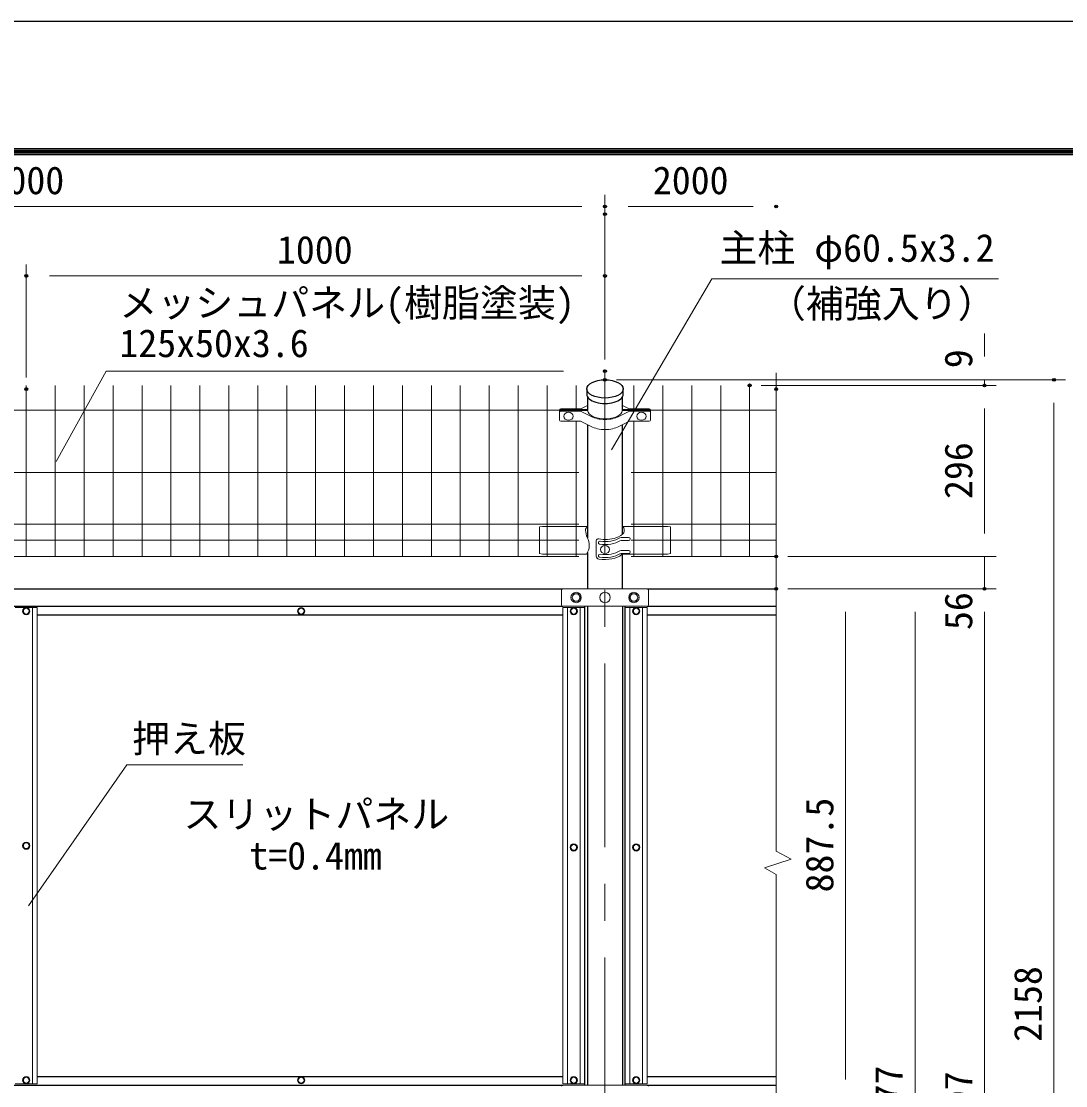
# Model space of a CAD drawing. Units: millimetres, scale not verified. Extents: x -4200 to 4200, y -2970 to 2970.
# Drawn here: x -2456 to -651, y 1131 to 2970 of the extents above; entities that cross this region are included whole.
import ezdxf
from ezdxf.enums import TextEntityAlignment as Align

# ---------------------------------------------------------------- set-up
doc = ezdxf.new("R2010")
doc.units = ezdxf.units.MM
doc.header["$LTSCALE"] = 10
doc.header["$PDMODE"] = 32
doc.header["$PDSIZE"] = 5
doc.linetypes.add('USER1', pattern=[50.8, 31.75, -6.35, 6.35, -6.35])
for name, color, linetype, lineweight in [('0-0_D-BMK', 2, 'USER1', 13), ('0-2_D-STR-TXT', 7, 'Continuous', 13), ('0-3_D-STR-DIM', 7, 'Continuous', 13), ('0-4_D-STR1', 1, 'Continuous', 25), ('0-5_D-STR3', 3, 'Continuous', 13), ('0-6_D-STR2', 7, 'Continuous', 13), ('0-8_Defpoints', 8, 'Continuous', 25), ('0-E_D-TTL', 7, 'Continuous', 25)]:
    doc.layers.add(name, color=color, linetype=linetype, lineweight=lineweight)
doc.styles.add('ＭＳ ゴシック', font='')
doc.styles.get('ＭＳ ゴシック').set_extended_font_data('MS Gothic')

msp = doc.modelspace()

# ---------------------------------------------------------------- linework, layer by layer
at = {"layer": '0-0_D-BMK'}
msp.add_line((-1447.01, 2368.56), (-1447.01, -235.72), dxfattribs=at)
at = {"layer": '0-2_D-STR-TXT'}
for points in [[(-767.22, 2525.29), (-1262.14, 2525.29), (-1435.9, 2229.87)], [(-1518.89, 2365.81), (-2309.2, 2365.81), (-2395.56, 2209.31)], [(-2073.06, 1685.43), (-2273.41, 1685.43), (-2443.19, 1441.79)]]:
    msp.add_lwpolyline(points, dxfattribs=at)
at = {"layer": '0-3_D-STR-DIM'}
for p, q in [((-1447.01, 2385.56), (-1447.01, 2670.13)), ((-1447.01, 2656.82), (-1447.01, 2670.13)), ((-3407.01, 2650.13), (-1487.01, 2650.13)), ((-1407.01, 2650.13), (-1191.18, 2650.13)), ((-2447.01, 2354.58), (-2447.01, 2550.13)), ((-2447.01, 2354.58), (-2447.01, 2550.13)), ((-1447.01, 2385.56), (-1447.01, 2550.13)), ((-2407.01, 2530.13), (-1487.01, 2530.13)), ((-791.18, 2390.61), (-791.18, 2430.61)), ((-1151.18, 2362.58), (-1151.18, 1535.94)), ((-1427.01, 2350.61), (-651.18, 2350.61)), ((-1427.01, 2350.61), (-771.18, 2350.61)), ((-1177.01, 2340.95), (-771.18, 2340.95)), ((-1177.01, 2340.95), (-771.18, 2340.95)), ((-791.18, 2350.61), (-791.18, 2340.95)), ((-791.18, 2085.35), (-791.18, 2300.95)), ((-791.18, 2300.95), (-791.18, 2260.95)), ((-671.18, 232.45), (-671.18, 2310.61)), ((-791.18, 2085.35), (-791.18, 2125.35)), ((-1131.18, 2045.35), (-771.18, 2045.35)), ((-1131.18, 2045.35), (-771.18, 2045.35)), ((-791.18, 2045.35), (-791.18, 1989.45)), ((-1131.18, 1989.45), (-1011.18, 1989.45)), ((-1131.18, 1989.45), (-771.18, 1989.45)), ((-1131.18, 1989.45), (-891.18, 1989.45)), ((-1131.18, 1989.45), (-771.18, 1989.45)), ((-1031.18, 1949.45), (-1031.18, 1141.95)), ((-911.18, 1949.45), (-911.18, 252.45)), ((-791.18, 1949.45), (-791.18, 232.45)), ((-791.18, 1949.45), (-791.18, 1909.45)), ((-1151.18, 1495.99), (-1151.18, 656.47)), ((-1031.18, 1141.95), (-1031.18, 1181.95))]:
    msp.add_line(p, q, dxfattribs=at)
msp.add_lwpolyline([(-1151.18, 1495.99), (-1171.22, 1507.58), (-1125.5, 1522.3), (-1151.18, 1535.94)], dxfattribs=at)
at = {"layer": '0-4_D-STR1'}
for p, q in [((-1478.46, 2334.89), (-1478.46, 2325.36)), ((-1477.26, 2321.06), (-1477.26, 2297.4)), ((-1416.76, 2297.4), (-1416.76, 2321.06)), ((-1415.56, 2325.36), (-1415.56, 2334.89)), ((-1477.26, 2273.01), (-1477.26, 2077.17)), ((-1416.76, 2083.71), (-1416.76, 2273.01)), ((-1477.26, 2052.32), (-1477.26, 1989.45)), ((-1416.76, 1989.45), (-1416.76, 2049.03)), ((-3374.01, 1989.45), (-1520.01, 1989.45)), ((-1374.01, 1989.45), (-1151.18, 1989.45)), ((-3374.01, 1959.45), (-1520.01, 1959.45)), ((-1482.01, 1131.95), (-1482.01, 1959.45)), ((-1477.26, 1959.45), (-1477.26, 1131.95)), ((-1416.76, 1959.45), (-1416.76, 1131.95)), ((-1412.01, 1131.95), (-1412.01, 1959.45)), ((-1374.01, 1959.45), (-1151.18, 1959.45)), ((-2428.01, 1944.45), (-1520.01, 1944.45)), ((-1374.01, 1944.45), (-1151.18, 1944.45)), ((-2428.01, 1146.95), (-1520.01, 1146.95)), ((-1374.01, 1146.95), (-1151.18, 1146.95)), ((-3374.01, 1131.95), (-1520.01, 1131.95)), ((-1374.01, 1131.95), (-1151.18, 1131.95))]:
    msp.add_line(p, q, dxfattribs=at)
msp.add_ellipse((-1447.01, 2334.89), major_axis=(-31.45, 0), ratio=0.5, dxfattribs=at)
msp.add_ellipse((-1447.01, 2325.36), major_axis=(-31.45, 0), ratio=0.5, start_param=0, end_param=3.1415927, dxfattribs=at)
at = {"layer": '0-5_D-STR3'}
for p, q in [((-1489.01, 2300.35), (-1523.51, 2300.35)), ((-1477.26, 2299.22), (-1523.51, 2299.22)), ((-1489.01, 2300.35), (-1477.26, 2306.18)), ((-1405, 2300.35), (-1416.76, 2306.18)), ((-1416.76, 2299.22), (-1370.51, 2299.22)), ((-1405, 2300.35), (-1370.51, 2300.35)), ((-1525.51, 2298.4), (-1525.51, 2283.88)), ((-1525.51, 2295.45), (-1525.51, 2280.93)), ((-1477.26, 2297.4), (-1523.51, 2297.4)), ((-1489.51, 2296.27), (-1523.51, 2296.27)), ((-1489.51, 2296.27), (-1470.83, 2287.21)), ((-1404.51, 2296.27), (-1423.18, 2287.21)), ((-1416.76, 2297.4), (-1370.51, 2297.4)), ((-1404.51, 2296.27), (-1370.51, 2296.27)), ((-1368.51, 2298.4), (-1368.51, 2283.88)), ((-1368.51, 2295.45), (-1368.51, 2280.93)), ((-1489.44, 2278.93), (-1523.51, 2278.93)), ((-1489.44, 2278.93), (-1470.85, 2269.9)), ((-1404.57, 2278.93), (-1423.17, 2269.9)), ((-1404.57, 2278.93), (-1370.51, 2278.93)), ((-1555.01, 2097.35), (-1560.01, 2096.35)), ((-1555.01, 2097.35), (-1477.26, 2097.35)), ((-1339.01, 2097.35), (-1416.76, 2097.35)), ((-1339.01, 2097.35), (-1334.01, 2096.35)), ((-1560.01, 2096.35), (-1560.01, 2050.35)), ((-1416.88, 2078.26), (-1406.42, 2078.26)), ((-1334.01, 2096.35), (-1334.01, 2050.35)), ((-1462.49, 2072.53), (-1462.49, 2045.82)), ((-1416.88, 2073.06), (-1406.42, 2073.06)), ((-1555.01, 2049.35), (-1560.01, 2050.35)), ((-1479.07, 2049.35), (-1555.01, 2049.35)), ((-1416.88, 2055.74), (-1406.42, 2055.74)), ((-1416.88, 2050.55), (-1406.42, 2050.55)), ((-1413.66, 2049.35), (-1339.01, 2049.35)), ((-1339.01, 2049.35), (-1334.01, 2050.35)), ((-1522.01, 1987.45), (-1522.01, 1961.45)), ((-1520.01, 1989.45), (-1374.01, 1989.45)), ((-1372.01, 1987.45), (-1372.01, 1961.45)), ((-2428.01, 1957.2), (-2466.01, 1957.2)), ((-2436.01, 1957.2), (-2436.01, 1134.2)), ((-2428.01, 1957.2), (-2428.01, 1134.2)), ((-1520.01, 1959.45), (-1374.01, 1959.45)), ((-1482.01, 1957.2), (-1520.01, 1957.2)), ((-1520.01, 1957.2), (-1520.01, 1134.2)), ((-1512.01, 1957.2), (-1512.01, 1134.2)), ((-1490.01, 1957.2), (-1490.01, 1134.2)), ((-1482.01, 1957.2), (-1482.01, 1134.2)), ((-1412.01, 1957.2), (-1374.01, 1957.2)), ((-1412.01, 1957.2), (-1412.01, 1134.2)), ((-1404.01, 1957.2), (-1404.01, 1134.2)), ((-1382.01, 1957.2), (-1382.01, 1134.2)), ((-1374.01, 1957.2), (-1374.01, 1134.2)), ((-2428.01, 1134.2), (-2466.01, 1134.2)), ((-1482.01, 1134.2), (-1520.01, 1134.2)), ((-1520.01, 1131.95), (-1374.01, 1131.95)), ((-1412.01, 1134.2), (-1374.01, 1134.2))]:
    msp.add_line(p, q, dxfattribs=at)
for points in [[(-1489.51, 1974.45), (-1493.25, 1980.95), (-1500.76, 1980.95), (-1504.51, 1974.45), (-1500.76, 1967.95), (-1493.25, 1967.95)], [(-1389.51, 1974.45), (-1393.25, 1980.95), (-1400.76, 1980.95), (-1404.51, 1974.45), (-1400.76, 1967.95), (-1393.25, 1967.95)], [(-2441.23, 1950.95), (-2444.12, 1955.95), (-2449.89, 1955.95), (-2452.78, 1950.95), (-2449.89, 1945.95), (-2444.12, 1945.95)], [(-1966.23, 1950.95), (-1969.12, 1955.95), (-1974.89, 1955.95), (-1977.78, 1950.95), (-1974.89, 1945.95), (-1969.12, 1945.95)], [(-1495.23, 1950.95), (-1498.12, 1955.95), (-1503.89, 1955.95), (-1506.78, 1950.95), (-1503.89, 1945.95), (-1498.12, 1945.95)], [(-1398.78, 1950.95), (-1395.89, 1955.95), (-1390.12, 1955.95), (-1387.23, 1950.95), (-1390.12, 1945.95), (-1395.89, 1945.95)], [(-2441.23, 1545.7), (-2444.12, 1550.7), (-2449.89, 1550.7), (-2452.78, 1545.7), (-2449.89, 1540.7), (-2444.12, 1540.7)], [(-1495.23, 1542.7), (-1498.12, 1547.7), (-1503.89, 1547.7), (-1506.78, 1542.7), (-1503.89, 1537.7), (-1498.12, 1537.7)], [(-1398.78, 1542.7), (-1395.89, 1547.7), (-1390.12, 1547.7), (-1387.23, 1542.7), (-1390.12, 1537.7), (-1395.89, 1537.7)], [(-2441.23, 1140.45), (-2444.12, 1145.45), (-2449.89, 1145.45), (-2452.78, 1140.45), (-2449.89, 1135.45), (-2444.12, 1135.45)], [(-1966.23, 1140.45), (-1969.12, 1145.45), (-1974.89, 1145.45), (-1977.78, 1140.45), (-1974.89, 1135.45), (-1969.12, 1135.45)], [(-1495.23, 1140.45), (-1498.12, 1145.45), (-1503.89, 1145.45), (-1506.78, 1140.45), (-1503.89, 1135.45), (-1498.12, 1135.45)], [(-1398.78, 1140.45), (-1395.89, 1145.45), (-1390.12, 1145.45), (-1387.23, 1140.45), (-1390.12, 1135.45), (-1395.89, 1135.45)]]:
    msp.add_lwpolyline(points, close=True, dxfattribs=at)
for centre, radius in [((-1497.01, 1974.45), 9), ((-1497.01, 1974.45), 6.5), ((-1447.01, 1974.45), 9), ((-1397.01, 1974.45), 9), ((-1397.01, 1974.45), 6.5), ((-2447.01, 1950.95), 6.25), ((-2447.01, 1950.95), 5), ((-1972.01, 1950.95), 6.25), ((-1972.01, 1950.95), 5), ((-1501.01, 1950.95), 6.25), ((-1501.01, 1950.95), 5), ((-1393.01, 1950.95), 6.25), ((-1393.01, 1950.95), 5), ((-2447.01, 1545.7), 6.25), ((-2447.01, 1545.7), 5), ((-1501.01, 1542.7), 6.25), ((-1501.01, 1542.7), 5), ((-1393.01, 1542.7), 6.25), ((-1393.01, 1542.7), 5), ((-2447.01, 1140.45), 6.25), ((-2447.01, 1140.45), 5), ((-1972.01, 1140.45), 6.25), ((-1972.01, 1140.45), 5), ((-1501.01, 1140.45), 6.25), ((-1501.01, 1140.45), 5), ((-1393.01, 1140.45), 6.25), ((-1393.01, 1140.45), 5)]:
    msp.add_circle(centre, radius, dxfattribs=at)
for centre, radius, start, end in [((-1523.51, 2298.35), 2, 90, 180), ((-1523.51, 2297.22), 2, 90, 180), ((-1370.51, 2298.35), 2, 0, 90), ((-1370.51, 2297.22), 2, 0, 90), ((-1523.51, 2295.4), 2, 90, 180), ((-1523.51, 2294.27), 2, 90, 180), ((-1523.51, 2280.93), 2, 180, 270), ((-1370.51, 2295.4), 2, 0, 90), ((-1370.51, 2294.27), 2, 0, 90), ((-1370.51, 2280.93), 2, 270, 0), ((-1426.13, 2096.2), 54.76, 185.79616, 199.1234), ((-1500.88, 2064.74), 26.69, 324.7846, 30.43352), ((-1416.72, 2064.77), 13.5, 89.31125, 110.04391), ((-1458.33, 2071.35), 4.32, 78.7868, 164.11124), ((-1416.72, 2059.57), 13.5, 89.31125, 110.04391), ((-1456.38, 2047.09), 6.24, 191.76338, 259.74214), ((-1416.72, 2042.25), 13.5, 89.31125, 110.04391), ((-1416.72, 2037.05), 13.5, 89.31125, 110.04391), ((-1413.82, 2035.85), 13.5, 89.31125, 110.04391), ((-1520.01, 1987.45), 2, 90, 180), ((-1374.01, 1987.45), 2, 0, 90), ((-1520.01, 1961.45), 2, 180, 270), ((-1374.01, 1961.45), 2, 270, 0), ((-1520.01, 1129.95), 2, 90, 180), ((-1374.01, 1129.95), 2, 0, 90)]:
    msp.add_arc(centre, radius, start, end, dxfattribs=at)
for centre, major_axis in [((-1510.01, 2287.6), (8, 0)), ((-1384.01, 2287.6), (-8, 0)), ((-1447.01, 2057.42), (-8, 0))]:
    msp.add_ellipse(centre, major_axis=major_axis, ratio=0.866025, dxfattribs=at)
for centre, major_axis, ratio, start_param, end_param in [((-1447.01, 2298.3), (-30.3, 0), 0.499225, 0.0595261, 3.0820665), ((-1447.01, 2298.3), (-32.55, 0), 0.5, 0.749509, 2.3920837), ((-1447.01, 2280.98), (-32.55, 0), 0.5, 0.7489169, 2.3926758), ((-1450.36, 2090.67), (-30.25, 0.29), 0.467633, 5.8122916, 6.3038813), ((-1443.65, 2090.67), (-30.18, 0.21), 0.498572, 2.1156844, 3.6153349), ((-1406.42, 2075.66), (3, 0), 0.866025, 4.712389, 7.8539816), ((-1455.42, 2069.22), (-3, 0), 0.866025, 4.712389, 7.5383404), ((-1447.01, 2089.87), (-31.85, 0), 0.474882, 1.2269282, 2.206213), ((-1447.01, 2081.21), (-31.85, 0), 0.474882, 1.2731075, 2.5075009), ((-1447.01, 2086.4), (-31.85, 0), 0.474882, 1.2934214, 2.5075009), ((-1455.42, 2046.7), (3, 0), 0.866025, 1.5707963, 4.3967477), ((-1447.01, 2055.23), (-31.85, 0), 0.474882, 1.2352888, 2.6829755), ((-1447.01, 2058.69), (-31.85, 0), 0.474882, 1.2731075, 2.5075009), ((-1447.01, 2063.89), (-31.85, 0), 0.474882, 1.3035547, 2.5075009), ((-1406.42, 2053.15), (3, 0), 0.866025, 4.712389, 7.8539816)]:
    msp.add_ellipse(centre, major_axis=major_axis, ratio=ratio, start_param=start_param, end_param=end_param, dxfattribs=at)
at = {"layer": '0-6_D-STR2'}
for p, q in [((-2447.01, 2045.35), (-2447.01, 2340.95)), ((-2397.01, 2045.35), (-2397.01, 2340.95)), ((-2347.01, 2045.35), (-2347.01, 2340.95)), ((-2297.01, 2045.35), (-2297.01, 2340.95)), ((-2247.01, 2045.35), (-2247.01, 2340.95)), ((-2197.01, 2045.35), (-2197.01, 2340.95)), ((-2147.01, 2045.35), (-2147.01, 2340.95)), ((-2097.01, 2045.35), (-2097.01, 2340.95)), ((-2047.01, 2045.35), (-2047.01, 2340.95)), ((-1997.01, 2045.35), (-1997.01, 2340.95)), ((-1947.01, 2045.35), (-1947.01, 2340.95)), ((-1897.01, 2045.35), (-1897.01, 2340.95)), ((-1847.01, 2045.35), (-1847.01, 2340.95)), ((-1797.01, 2045.35), (-1797.01, 2340.95)), ((-1747.01, 2045.35), (-1747.01, 2340.95)), ((-1697.01, 2045.35), (-1697.01, 2340.95)), ((-1647.01, 2045.35), (-1647.01, 2340.95)), ((-1597.01, 2045.35), (-1597.01, 2340.95)), ((-1547.01, 2045.35), (-1547.01, 2340.95)), ((-1497.01, 2297.4), (-1497.01, 2340.95)), ((-1397.01, 2297.4), (-1397.01, 2340.95)), ((-1347.01, 2045.35), (-1347.01, 2340.95)), ((-1297.01, 2045.35), (-1297.01, 2340.95)), ((-1247.01, 2045.35), (-1247.01, 2340.95)), ((-1197.01, 2045.35), (-1197.01, 2340.95)), ((-3402.01, 2298.45), (-1492.01, 2298.45)), ((-1402.01, 2298.45), (-1151.18, 2298.45)), ((-1497.01, 2045.35), (-1497.01, 2278.93)), ((-1397.01, 2045.35), (-1397.01, 2278.93)), ((-3402.01, 2190.19), (-1492.01, 2190.19)), ((-1402.01, 2190.19), (-1151.18, 2190.19)), ((-3402.01, 2101.35), (-1492.01, 2101.35)), ((-1402.01, 2101.35), (-1151.18, 2101.35)), ((-3402.01, 2073.35), (-1492.01, 2073.35)), ((-1402.01, 2073.35), (-1151.18, 2073.35)), ((-3402.01, 2045.35), (-1492.01, 2045.35)), ((-1402.01, 2045.35), (-1151.18, 2045.35))]:
    msp.add_line(p, q, dxfattribs=at)
at = {"layer": '0-8_Defpoints'}
for p in [(-1447.01, 2650.13), (-1151.18, 2650.13), (-1447.01, 2636.82), (-2447.01, 2530.13), (-1447.01, 2530.13), (-1447.01, 2365.56), (-2447.01, 2334.58), (-1447.01, 2350.61), (-1197.01, 2340.95), (-1151.18, 2334.58), (-791.18, 2340.95), (-791.18, 2340.95), (-671.18, 2350.61), (-1151.18, 2045.35), (-1151.18, 1989.45), (-1151.18, 1989.45), (-791.18, 1989.45)]:
    msp.add_point(p, dxfattribs=at)
at = {"layer": '0-E_D-TTL', "color": 2}
msp.add_lwpolyline([(-4200.08, 2970.08), (4199.92, 2970.08), (4199.92, -2969.92), (-4200.08, -2969.92)], close=True, dxfattribs=at)
at = {"layer": '0-E_D-TTL'}
for points in [[(-3930.08, 2750.08), (3929.92, 2750.08), (3929.92, -2749.92), (-3930.08, -2749.92)], [(-3927.58, 2747.58), (3927.42, 2747.58), (3927.42, -2747.42), (-3927.58, -2747.42)], [(-3925.08, 2745.08), (3924.92, 2745.08), (3924.92, -2744.92), (-3925.08, -2744.92)], [(-3922.58, 2742.58), (3922.42, 2742.58), (3922.42, -2742.42), (-3922.58, -2742.42)], [(-3920.08, 2740.08), (3919.92, 2740.08), (3919.92, -2739.92), (-3920.08, -2739.92)]]:
    msp.add_lwpolyline(points, close=True, dxfattribs=at)

# ---------------------------------------------------------------- texts
at = {"layer": '0-2_D-STR-TXT', "style": 'ＭＳ ゴシック'}
for s, p in [('主柱 φ60.5x3.2', (-1249.19, 2540.13)), ('メッシュパネル(樹脂塗装)', (-2286.14, 2445.12)), ('（補強入り）', (-1165.54, 2443.8)), ('125x50x3.6', (-2286.14, 2375.44)), ('押え板', (-2264.21, 1692.28)), ('スリットパネル', (-2175.35, 1561.67)), ('t=0.4mm', (-2061.65, 1490.02))]:
    msp.add_text(s, height=48.09, dxfattribs=at).set_placement(p, align=Align.BOTTOM_LEFT)
at = {"layer": '0-3_D-STR-DIM', "style": 'ＭＳ ゴシック'}
for s, p in [('2000', (-2512.26, 2656.88)), ('2000', (-1364.34, 2656.88)), ('1000', (-2013.91, 2536.88))]:
    msp.add_text(s, height=48.09, dxfattribs=at).set_placement(p, align=Align.BOTTOM_LEFT)
for s, p in [('9', (-797.93, 2370.65)), ('296', (-797.93, 2144.67)), ('56', (-797.93, 1918.3)), ('887.5', (-1037.93, 1464.97)), ('2158', (-677.93, 1206.66)), ('1777', (-917.93, 1034.95)), ('1797', (-797.93, 1024.95))]:
    msp.add_text(s, height=48.09, rotation=90, dxfattribs=at).set_placement(p, align=Align.BOTTOM_LEFT)

doc.saveas('drawing.dxf')
